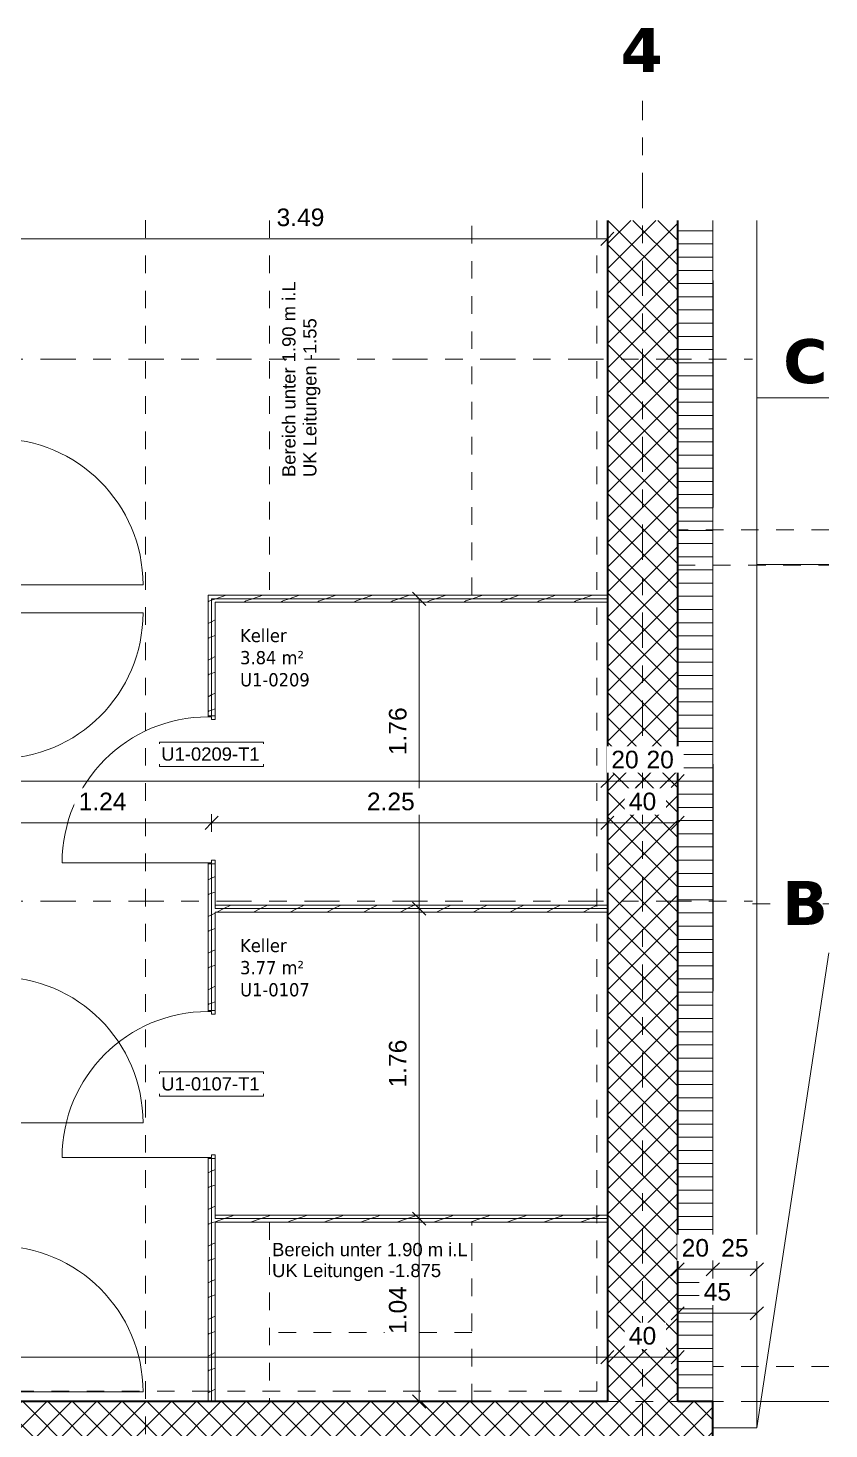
# Model space of a CAD drawing. Header units: metres. Extents: x -85.4 to -16.9, y -21.5 to 5.8.
# Drawn here: x -23.23 to -18.68, y -2.21 to 5.75 of the extents above; entities that cross this region are included whole.
import ezdxf

# ---------------------------------------------------------------- set-up
doc = ezdxf.new("R2010")
doc.units = ezdxf.units.M
for name, pattern in [('_Rasterlinie_', [0.375, 0.2, -0.05, 0.075, -0.05]), ('_Verdeckte Linien_', [0.15, 0.1, -0.05]), ('Gestrichelt', [0.1, 0.05, -0.05]), ('Strichpunkt - Fein', [0.2, 0.1, -0.05, 0, -0.05])]:
    doc.linetypes.add(name, pattern=pattern)
for name, color, linetype, lineweight in [('A-____-____-DIMS', 7, 'Continuous', 5), ('A-____-____-DIMS-50', 7, 'Continuous', 5), ('A-AREA-____-IDEN', 7, 'Continuous', 5), ('A-DETL-____-HDLN', 7, '_Verdeckte Linien_', 9), ('A-DETL-GENF-OTLN', 7, 'Continuous', 9), ('A-DOOR-____-IDEN', 7, 'Continuous', 5), ('A-DOOR-____-OTLN', 7, 'Continuous', 9), ('A-DOOR-FRAM-MCUT', 7, 'Continuous', 9), ('A-DOOR-OPNG-OTLN', 7, 'Continuous', 9), ('A-FLOR-____-OTLN', 7, 'Continuous', 9), ('A-FLOR-____-OVHD', 7, 'Strichpunkt - Fein', 9), ('A-WALL-____-MCUT', 7, 'Continuous', 35), ('A-WALL-____-PATT', 7, 'Continuous', 35), ('A-WALL-FNSH-MCUT', 7, 'Continuous', 35), ('E-LITE-EQPM-OTLN', 7, 'Continuous', 9), ('S-COLS-____-OTLN', 7, 'Continuous', 9), ('S-GRID-____-OTLN', 7, 'Continuous', 5), ('Text', 7, 'Continuous', 5)]:
    doc.layers.add(name, color=color, linetype=linetype, lineweight=lineweight)
doc.layers.add('A-DETL-____-OTLN', color=5, linetype='Continuous', lineweight=9, true_color=0x0000ff)
doc.layers.add('S-GRID-____-IDEN', color=7, linetype='Continuous', lineweight=9, true_color=0x5555aa)
doc.styles.add('Arial_1', font='arial.ttf', dxfattribs={"height": 0.075})
doc.styles.add('Arial_2', font='arial.ttf', dxfattribs={"height": 0.1})
doc.styles.add('Verdana_1', font='verdana.ttf', dxfattribs={"width": 0.9, "height": 0.075})
doc.styles.add('Verdana_B', font='verdana.ttf', dxfattribs={"height": 0.25})
doc.dimstyles.new('Arial_2_00mm_fein', dxfattribs={"dimscale": 0.3048, "dimtxt": 0.102026, "dimasz": 0.246063, "dimexe": 0.164042, "dimexo": 0.0625, "dimgap": 0.123031, "dimtad": 1, "dimdec": 1, "dimlfac": 100, "dimrnd": 0.5, "dimdsep": 46, "dimtxsty": 'Arial_2', "dimblk1": 'OBLIQUE', "dimblk2": 'OBLIQUE', "dimsah": 1, "dimcen": 0.09, "dimazin": 0, "dimtfac": 1, "dimtdec": 4, "dimtix": 1, "dimtmove": 0, "dimatfit": 3, "dimfxl": 0.164042, "dimfxlon": 1, "dimtvp": 1, "dimtfill": 1, "dimtolj": 1, "dimtzin": 0, "dimarcsym": 2})
doc.dimstyles.new('Arial_2_00mm_fein_1', dxfattribs={"dimscale": 0.3048, "dimtxt": 0.102026, "dimasz": 0.246063, "dimexe": 0.164042, "dimexo": 0.0625, "dimgap": 0.123031, "dimtad": 1, "dimrnd": 0.005, "dimzin": 0, "dimdsep": 46, "dimtxsty": 'Arial_2', "dimblk1": 'OBLIQUE', "dimblk2": 'OBLIQUE', "dimsah": 1, "dimcen": 0.09, "dimazin": 0, "dimtfac": 1, "dimtdec": 4, "dimtix": 1, "dimtmove": 0, "dimatfit": 3, "dimfxl": 0.164042, "dimfxlon": 1, "dimtvp": 1, "dimtfill": 1, "dimtolj": 1, "dimtzin": 0, "dimarcsym": 2})
doc.dimstyles.new('SUB_Rohbau_fein', dxfattribs={"dimscale": 0.3048, "dimtxt": 0.102026, "dimasz": 0.246063, "dimexe": 0.164042, "dimexo": 0.0625, "dimgap": 0.123031, "dimtad": 1, "dimdec": 1, "dimlfac": 100, "dimrnd": 0.5, "dimdsep": 46, "dimtxsty": 'Arial_2', "dimblk1": 'OBLIQUE', "dimblk2": 'OBLIQUE', "dimsah": 1, "dimcen": 0.09, "dimazin": 0, "dimtfac": 1, "dimtdec": 4, "dimtix": 1, "dimtmove": 0, "dimatfit": 3, "dimfxl": 0.164042, "dimfxlon": 1, "dimtvp": 1, "dimtfill": 1, "dimtolj": 1, "dimtzin": 0, "dimarcsym": 2})
doc.dimstyles.new('SUB_Rohbau_fein_1', dxfattribs={"dimscale": 0.3048, "dimtxt": 0.102026, "dimasz": 0.246063, "dimexe": 0.164042, "dimexo": 0.0625, "dimgap": 0.123031, "dimtad": 1, "dimrnd": 0.005, "dimzin": 0, "dimdsep": 46, "dimtxsty": 'Arial_2', "dimblk1": 'OBLIQUE', "dimblk2": 'OBLIQUE', "dimsah": 1, "dimcen": 0.09, "dimazin": 0, "dimtfac": 1, "dimtdec": 4, "dimtix": 1, "dimtmove": 0, "dimatfit": 3, "dimfxl": 0.164042, "dimfxlon": 1, "dimtvp": 1, "dimtfill": 1, "dimtolj": 1, "dimtzin": 0, "dimarcsym": 2})
doc.dimstyles.new('SUB_Rohbau_fein_2', dxfattribs={"dimscale": 0.3048, "dimtxt": 0.102026, "dimasz": 0.246063, "dimexe": 0.164042, "dimexo": 0.0625, "dimgap": 0.123031, "dimtad": 1, "dimrnd": 0.005, "dimzin": 0, "dimdsep": 46, "dimtxsty": 'Arial_2', "dimblk1": 'OBLIQUE', "dimblk2": 'OBLIQUE', "dimsah": 1, "dimcen": 0.09, "dimazin": 0, "dimtfac": 1, "dimtdec": 4, "dimtix": 1, "dimtmove": 2, "dimatfit": 3, "dimfxl": 0.164042, "dimfxlon": 1, "dimtvp": 1, "dimtfill": 1, "dimtolj": 1, "dimtzin": 0, "dimarcsym": 2})
pattern_1 = [(45, (0, 0), (-0.07071068, 0.07071068), []), (135, (0, 0), (-0.07071068, -0.07071068), [])]
pattern_2 = [(216.87, (0.0833, 0.20825), (0.624749256, 0.416501116), [0.10412, -0.93712]), (206.565, (0.20825, 0.14578), (-0.20825414, -0.2082493), [0.23283, -0.23283]), (198.435, (0.20825, 0.04165), (-0.41650024, -0.20824584), [0.13171, -0.52684])]

# ---------------------------------------------------------------- blocks, each defined once
blk = doc.blocks.new('TU DF 1 - Rahmenstock - stumpf einschlagend - 800x1900 Kellerabteil-V15--01_UG_OK_FFB_AF_lu')
at = {"layer": 'A-DOOR-FRAM-MCUT', "color": 253, "true_color": 0x999999}
for p, q in [((-0.415, 0.02), (-0.42, 0.02)), ((-0.42, 0.02), (-0.42, -0.02)), ((-0.415, 0), (-0.415, 0.02)), ((-0.4, 0), (-0.415, 0)), ((-0.4, -0.02), (-0.4, 0)), ((0.415, 0), (0.4, 0)), ((0.4, 0), (0.4, -0.02)), ((0.42, 0.02), (0.415, 0.02)), ((0.415, 0.02), (0.415, 0)), ((0.42, -0.02), (0.42, 0.02)), ((-0.42, -0.02), (-0.4, -0.02)), ((0.4, -0.02), (0.42, -0.02))]:
    blk.add_line(p, q, dxfattribs=at)
at = {"layer": 'A-DOOR-OPNG-OTLN', "color": 253, "true_color": 0x999999}
blk.add_line((0.415, 0.02), (0.415, 0.85), dxfattribs=at)
blk.add_arc((0.415, 0.02), 0.83, 90, 180, dxfattribs=at)
blk = doc.blocks.new('TU DF 1 - Rahmenstock - stumpf einschlagend - 800x1900 Kellerabteil-41621821--01_UG_OK_FFB_AF_lu')
at = {"layer": 'A-DOOR-FRAM-MCUT', "color": 253, "true_color": 0x999999}
for p, q in [((-0.42, 0.02), (-0.4, 0.02)), ((-0.42, -0.02), (-0.42, 0.02)), ((-0.4, 0.02), (-0.4, 0)), ((0.4, 0.02), (0.42, 0.02)), ((0.4, 0), (0.4, 0.02)), ((0.42, 0.02), (0.42, -0.02)), ((-0.415, -0.02), (-0.42, -0.02)), ((-0.415, 0), (-0.415, -0.02)), ((-0.4, 0), (-0.415, 0)), ((0.415, 0), (0.4, 0)), ((0.415, -0.02), (0.415, 0)), ((0.42, -0.02), (0.415, -0.02))]:
    blk.add_line(p, q, dxfattribs=at)
at = {"layer": 'A-DOOR-OPNG-OTLN', "color": 253, "true_color": 0x999999}
blk.add_line((0.415, -0.02), (0.415, -0.85), dxfattribs=at)
blk.add_arc((0.415, -0.02), 0.83, 180, 270, dxfattribs=at)
blk = doc.blocks.new('Langfeldleuchte Deckeneinbau - 7200lm _ 4000K _ 1250 x 50-36041793--01_UG_OK_FFB_AF_lu')
at = {"layer": 'E-LITE-EQPM-OTLN', "color": 253, "true_color": 0x999999}
for p, q in [((-19.336, 4.3192), (-19.338, 4.3192)), ((-19.338, 4.3192), (-19.336, 4.3192)), ((-19.336, 3.0297), (-19.336, 4.3192)), ((-19.336, 4.3192), (-19.336, 4.2994)), ((-19.338, 4.2994), (-19.336, 4.2994)), ((-19.336, 4.2994), (-19.338, 4.2994)), ((-19.336, 3.0494), (-19.336, 4.2994)), ((-19.336, 4.2994), (-19.336, 3.0494)), ((-19.336, 3.0494), (-19.336, 4.2994)), ((-19.338, 3.0494), (-19.336, 3.0494)), ((-19.338, 3.0494), (-19.336, 3.0494)), ((-19.336, 3.0297), (-19.338, 3.0297)), ((-19.336, 3.0297), (-19.338, 3.0297)), ((-19.336, 3.0494), (-19.336, 3.0297))]:
    blk.add_line(p, q, dxfattribs=at)
blk = doc.blocks.new('Rampenpfeil - Geschnitten-31193017--01_UG_OK_FFB_AF_lu')
at = {"layer": 'A-DETL-GENF-OTLN'}
blk.add_line((0, 5.655), (2.6999, 5.2451), dxfattribs=at)
blk = doc.blocks.new('DE_Detailverweis - mit_Rahmen-56961640--01_UG_OK_FFB_AF_lu')
at = {"layer": 'A-DETL-GENF-OTLN', "color": 30, "linetype": 'Strichpunkt - Fein', "true_color": 0xff8000}
blk.add_line((0, 22.795), (0, 0), dxfattribs=at)
blk = doc.blocks.new('DIMBLOCK18--01_UG_OK_FFB_AF_lu')
at = {"layer": 'A-____-____-DIMS-50'}
for p, q in [((-32.408, -1.8015), (-32.408, -1.7515)), ((-19.938, -1.8015), (-19.938, -1.7515)), ((-32.408, -1.8015), (-32.4455, -1.839)), ((-32.408, -1.8015), (-32.3705, -1.764)), ((-32.408, -1.8015), (-19.938, -1.8015)), ((-32.408, -1.8015), (-32.408, -1.8515)), ((-19.938, -1.8015), (-19.9755, -1.839)), ((-19.938, -1.8015), (-19.9005, -1.764)), ((-19.938, -1.8015), (-19.938, -1.8515))]:
    blk.add_line(p, q, dxfattribs=at)
at = {"layer": 'A-____-____-DIMS-50', "color": 0, "insert": (-26.3475, -1.6294), "char_height": 0.1, "width": 0.418697, "attachment_point": 1, "line_spacing_factor": 0.941778, "style": 'Arial_2', "bg_fill": 3, "box_fill_scale": 1.25, "bg_fill_color": 256, "bg_fill_true_color": 13158600, "bg_fill_transparency": 0}
blk.add_mtext('12.47', dxfattribs=at)
blk = doc.blocks.new('_Oblique')
at = {"color": 0, "linetype": 'ByBlock', "lineweight": -2}
blk.add_line((-0.5, -0.5), (0.5, 0.5), dxfattribs=at)
blk = doc.blocks.new('DIMBLOCK19--01_UG_OK_FFB_AF_lu')
at = {"layer": 'A-____-____-DIMS-50'}
for p, q in [((-19.938, -1.8015), (-19.938, -1.7515)), ((-19.538, -1.8015), (-19.538, -1.7515)), ((-19.938, -1.8015), (-19.9755, -1.839)), ((-19.938, -1.8015), (-19.9005, -1.764)), ((-19.938, -1.8015), (-19.538, -1.8015)), ((-19.938, -1.8015), (-19.938, -1.8515)), ((-19.538, -1.8015), (-19.5755, -1.839)), ((-19.538, -1.8015), (-19.5005, -1.764)), ((-19.538, -1.8015), (-19.538, -1.8515))]:
    blk.add_line(p, q, dxfattribs=at)
at = {"layer": 'A-____-____-DIMS-50', "color": 0, "insert": (-19.8156, -1.6294), "char_height": 0.1, "width": 0.186088, "attachment_point": 1, "line_spacing_factor": 0.941778, "style": 'Arial_2', "bg_fill": 3, "box_fill_scale": 1.25, "bg_fill_color": 256, "bg_fill_true_color": 13158600, "bg_fill_transparency": 0}
blk.add_mtext('40', dxfattribs=at)
blk = doc.blocks.new('DIMBLOCK28--01_UG_OK_FFB_AF_lu')
at = {"layer": 'A-____-____-DIMS-50'}
for p, q in [((-32.408, 1.4742), (-32.408, 1.5242)), ((-19.938, 1.4742), (-19.938, 1.5242)), ((-32.408, 1.4742), (-32.4455, 1.4367)), ((-32.408, 1.4742), (-32.3705, 1.5117)), ((-32.408, 1.4742), (-19.938, 1.4742)), ((-32.408, 1.4742), (-32.408, 1.4242)), ((-19.938, 1.4742), (-19.9755, 1.4367)), ((-19.938, 1.4742), (-19.9005, 1.5117)), ((-19.938, 1.4742), (-19.938, 1.4242))]:
    blk.add_line(p, q, dxfattribs=at)
at = {"layer": 'A-____-____-DIMS-50', "color": 0, "insert": (-26.3475, 1.6463), "char_height": 0.1, "width": 0.418697, "attachment_point": 1, "line_spacing_factor": 0.941778, "style": 'Arial_2', "bg_fill": 3, "box_fill_scale": 1.25, "bg_fill_color": 256, "bg_fill_true_color": 13158600, "bg_fill_transparency": 0}
blk.add_mtext('12.47', dxfattribs=at)
blk = doc.blocks.new('DIMBLOCK29--01_UG_OK_FFB_AF_lu')
at = {"layer": 'A-____-____-DIMS-50'}
for p, q in [((-19.938, 1.4742), (-19.938, 1.5242)), ((-19.738, 1.4742), (-19.738, 1.5242)), ((-19.938, 1.4742), (-19.9755, 1.4367)), ((-19.938, 1.4742), (-19.9005, 1.5117)), ((-19.938, 1.4742), (-19.738, 1.4742)), ((-19.938, 1.4742), (-19.938, 1.4242)), ((-19.738, 1.4742), (-19.7755, 1.4367)), ((-19.738, 1.4742), (-19.7005, 1.5117)), ((-19.738, 1.4742), (-19.738, 1.4242))]:
    blk.add_line(p, q, dxfattribs=at)
at = {"layer": 'A-____-____-DIMS-50', "color": 0, "insert": (-19.9156, 1.6463), "char_height": 0.1, "width": 0.186088, "attachment_point": 1, "line_spacing_factor": 0.941778, "style": 'Arial_2', "bg_fill": 3, "box_fill_scale": 1.25, "bg_fill_color": 256, "bg_fill_true_color": 13158600, "bg_fill_transparency": 0}
blk.add_mtext('20', dxfattribs=at)
blk = doc.blocks.new('DIMBLOCK30--01_UG_OK_FFB_AF_lu')
at = {"layer": 'A-____-____-DIMS-50'}
for p, q in [((-19.738, 1.4742), (-19.738, 1.5242)), ((-19.538, 1.4742), (-19.538, 1.5242)), ((-19.738, 1.4742), (-19.7755, 1.4367)), ((-19.738, 1.4742), (-19.7005, 1.5117)), ((-19.738, 1.4742), (-19.538, 1.4742)), ((-19.738, 1.4742), (-19.738, 1.4242)), ((-19.538, 1.4742), (-19.5755, 1.4367)), ((-19.538, 1.4742), (-19.5005, 1.5117)), ((-19.538, 1.4742), (-19.538, 1.4242))]:
    blk.add_line(p, q, dxfattribs=at)
at = {"layer": 'A-____-____-DIMS-50', "color": 0, "insert": (-19.7156, 1.6463), "char_height": 0.1, "width": 0.186088, "attachment_point": 1, "line_spacing_factor": 0.941778, "style": 'Arial_2', "bg_fill": 3, "box_fill_scale": 1.25, "bg_fill_color": 256, "bg_fill_true_color": 13158600, "bg_fill_transparency": 0}
blk.add_mtext('20', dxfattribs=at)
blk = doc.blocks.new('DIMBLOCK31--01_UG_OK_FFB_AF_lu')
at = {"layer": 'A-____-____-DIMS-50'}
for p, q in [((-19.538, -1.3015), (-19.538, -1.2515)), ((-19.538, -1.3015), (-19.5005, -1.264)), ((-19.338, -1.3015), (-19.338, -1.2515)), ((-19.338, -1.3015), (-19.3005, -1.264)), ((-19.538, -1.3015), (-19.5755, -1.339)), ((-19.538, -1.3015), (-19.338, -1.3015)), ((-19.538, -1.3015), (-19.538, -1.3515)), ((-19.338, -1.3015), (-19.3755, -1.339)), ((-19.338, -1.3015), (-19.338, -1.3515))]:
    blk.add_line(p, q, dxfattribs=at)
at = {"layer": 'A-____-____-DIMS-50', "color": 0, "insert": (-19.5156, -1.1294), "char_height": 0.1, "width": 0.186088, "attachment_point": 1, "line_spacing_factor": 0.941778, "style": 'Arial_2', "bg_fill": 3, "box_fill_scale": 1.25, "bg_fill_color": 256, "bg_fill_true_color": 13158600, "bg_fill_transparency": 0}
blk.add_mtext('20', dxfattribs=at)
blk = doc.blocks.new('DIMBLOCK32--01_UG_OK_FFB_AF_lu')
at = {"layer": 'A-____-____-DIMS-50'}
for p, q in [((-19.338, -1.3015), (-19.338, -1.2515)), ((-19.338, -1.3015), (-19.3005, -1.264)), ((-19.088, -1.3015), (-19.088, -1.2515)), ((-19.088, -1.3015), (-19.0505, -1.264)), ((-19.338, -1.3015), (-19.3755, -1.339)), ((-19.338, -1.3015), (-19.088, -1.3015)), ((-19.338, -1.3015), (-19.338, -1.3515)), ((-19.088, -1.3015), (-19.1255, -1.339)), ((-19.088, -1.3015), (-19.088, -1.3515))]:
    blk.add_line(p, q, dxfattribs=at)
at = {"layer": 'A-____-____-DIMS-50', "color": 0, "insert": (-19.2906, -1.1294), "char_height": 0.1, "width": 0.186088, "attachment_point": 1, "line_spacing_factor": 0.941778, "style": 'Arial_2', "bg_fill": 3, "box_fill_scale": 1.25, "bg_fill_color": 256, "bg_fill_true_color": 13158600, "bg_fill_transparency": 0}
blk.add_mtext('25', dxfattribs=at)
blk = doc.blocks.new('DIMBLOCK33--01_UG_OK_FFB_AF_lu')
at = {"layer": 'A-____-____-DIMS-50'}
for p, q in [((-19.538, -1.5515), (-19.538, -1.5015)), ((-19.088, -1.5515), (-19.088, -1.5015)), ((-19.538, -1.5515), (-19.5755, -1.589)), ((-19.538, -1.5515), (-19.5005, -1.514)), ((-19.538, -1.5515), (-19.088, -1.5515)), ((-19.538, -1.5515), (-19.538, -1.6015)), ((-19.088, -1.5515), (-19.1255, -1.589)), ((-19.088, -1.5515), (-19.0505, -1.514)), ((-19.088, -1.5515), (-19.088, -1.6015))]:
    blk.add_line(p, q, dxfattribs=at)
at = {"layer": 'A-____-____-DIMS-50', "color": 0, "insert": (-19.3906, -1.3794), "char_height": 0.1, "width": 0.186088, "attachment_point": 1, "line_spacing_factor": 0.941778, "style": 'Arial_2', "bg_fill": 3, "box_fill_scale": 1.25, "bg_fill_color": 256, "bg_fill_true_color": 13158600, "bg_fill_transparency": 0}
blk.add_mtext('45', dxfattribs=at)
blk = doc.blocks.new('DIMBLOCK263--01_UG_OK_FFB_AF_lu')
at = {"layer": 'A-____-____-DIMS-50'}
for p, q in [((-21.008, -1.0134), (-21.058, -1.0134)), ((-21.008, -1.0134), (-21.0455, -0.9759)), ((-21.008, -2.0534), (-21.008, -1.0134)), ((-21.008, -1.0134), (-20.9705, -1.0509)), ((-21.008, -1.0134), (-20.958, -1.0134)), ((-21.008, -2.0534), (-21.058, -2.0534)), ((-21.008, -2.0534), (-21.0455, -2.0159)), ((-21.008, -2.0534), (-20.9705, -2.0909)), ((-21.008, -2.0534), (-20.958, -2.0534))]:
    blk.add_line(p, q, dxfattribs=at)
at = {"layer": 'A-____-____-DIMS-50', "color": 0, "insert": (-21.18, -1.6691), "char_height": 0.1, "width": 0.325653, "attachment_point": 1, "rotation": 90, "line_spacing_factor": 0.941778, "style": 'Arial_2', "bg_fill": 3, "box_fill_scale": 1.25, "bg_fill_color": 256, "bg_fill_true_color": 13158600, "bg_fill_transparency": 0}
blk.add_mtext('1.04', dxfattribs=at)
blk = doc.blocks.new('DIMBLOCK264--01_UG_OK_FFB_AF_lu')
at = {"layer": 'A-____-____-DIMS-50'}
for p, q in [((-21.008, 0.7486), (-21.058, 0.7486)), ((-21.008, 0.7486), (-21.0455, 0.7861)), ((-21.008, -1.0134), (-21.008, 0.7486)), ((-21.008, 0.7486), (-20.9705, 0.7111)), ((-21.008, 0.7486), (-20.958, 0.7486)), ((-21.008, -1.0134), (-21.058, -1.0134)), ((-21.008, -1.0134), (-21.0455, -0.9759)), ((-21.008, -1.0134), (-20.9705, -1.0509)), ((-21.008, -1.0134), (-20.958, -1.0134))]:
    blk.add_line(p, q, dxfattribs=at)
at = {"layer": 'A-____-____-DIMS-50', "color": 0, "insert": (-21.18, -0.2681), "char_height": 0.1, "width": 0.325653, "attachment_point": 1, "rotation": 90, "line_spacing_factor": 0.941778, "style": 'Arial_2', "bg_fill": 3, "box_fill_scale": 1.25, "bg_fill_color": 256, "bg_fill_true_color": 13158600, "bg_fill_transparency": 0}
blk.add_mtext('1.76', dxfattribs=at)
blk = doc.blocks.new('DIMBLOCK265--01_UG_OK_FFB_AF_lu')
at = {"layer": 'A-____-____-DIMS-50'}
for p, q in [((-21.008, 2.5102), (-21.058, 2.5102)), ((-21.008, 2.5102), (-21.0455, 2.5477)), ((-21.008, 0.7486), (-21.008, 2.5102)), ((-21.008, 2.5102), (-20.9705, 2.4727)), ((-21.008, 2.5102), (-20.958, 2.5102)), ((-21.008, 0.7486), (-21.058, 0.7486)), ((-21.008, 0.7486), (-21.0455, 0.7861)), ((-21.008, 0.7486), (-20.9705, 0.7111)), ((-21.008, 0.7486), (-20.958, 0.7486))]:
    blk.add_line(p, q, dxfattribs=at)
at = {"layer": 'A-____-____-DIMS-50', "color": 0, "insert": (-21.18, 1.6213), "char_height": 0.1, "width": 0.325653, "attachment_point": 1, "rotation": 90, "line_spacing_factor": 0.941778, "style": 'Arial_2', "bg_fill": 3, "box_fill_scale": 1.25, "bg_fill_color": 256, "bg_fill_true_color": 13158600, "bg_fill_transparency": 0}
blk.add_mtext('1.76', dxfattribs=at)
blk = doc.blocks.new('DIMBLOCK269--01_UG_OK_FFB_AF_lu')
at = {"layer": 'A-____-____-DIMS-50'}
for p, q in [((-23.428, 1.2361), (-23.428, 1.2861)), ((-22.188, 1.2361), (-22.188, 1.2861)), ((-23.428, 1.2361), (-23.4655, 1.1986)), ((-23.428, 1.2361), (-23.3905, 1.2736)), ((-23.428, 1.2361), (-22.188, 1.2361)), ((-23.428, 1.2361), (-23.428, 1.1861)), ((-22.188, 1.2361), (-22.2255, 1.1986)), ((-22.188, 1.2361), (-22.1505, 1.2736)), ((-22.188, 1.2361), (-22.188, 1.1861))]:
    blk.add_line(p, q, dxfattribs=at)
at = {"layer": 'A-____-____-DIMS-50', "color": 0, "insert": (-22.9437, 1.4081), "char_height": 0.1, "width": 0.325653, "attachment_point": 1, "line_spacing_factor": 0.941778, "style": 'Arial_2', "bg_fill": 3, "box_fill_scale": 1.25, "bg_fill_color": 256, "bg_fill_true_color": 13158600, "bg_fill_transparency": 0}
blk.add_mtext('1.24', dxfattribs=at)
blk = doc.blocks.new('DIMBLOCK270--01_UG_OK_FFB_AF_lu')
at = {"layer": 'A-____-____-DIMS-50'}
for p, q in [((-22.188, 1.2361), (-22.188, 1.2861)), ((-19.938, 1.2361), (-19.938, 1.2861)), ((-22.188, 1.2361), (-22.2255, 1.1986)), ((-22.188, 1.2361), (-22.1505, 1.2736)), ((-22.188, 1.2361), (-19.938, 1.2361)), ((-22.188, 1.2361), (-22.188, 1.1861)), ((-19.938, 1.2361), (-19.9755, 1.1986)), ((-19.938, 1.2361), (-19.9005, 1.2736)), ((-19.938, 1.2361), (-19.938, 1.1861))]:
    blk.add_line(p, q, dxfattribs=at)
at = {"layer": 'A-____-____-DIMS-50', "color": 0, "insert": (-21.3051, 1.4081), "char_height": 0.1, "width": 0.325653, "attachment_point": 1, "line_spacing_factor": 0.941778, "style": 'Arial_2', "bg_fill": 3, "box_fill_scale": 1.25, "bg_fill_color": 256, "bg_fill_true_color": 13158600, "bg_fill_transparency": 0}
blk.add_mtext('2.25', dxfattribs=at)
blk = doc.blocks.new('DIMBLOCK271--01_UG_OK_FFB_AF_lu')
at = {"layer": 'A-____-____-DIMS-50'}
for p, q in [((-19.938, 1.2361), (-19.938, 1.2861)), ((-19.538, 1.2361), (-19.538, 1.2861)), ((-19.938, 1.2361), (-19.9755, 1.1986)), ((-19.938, 1.2361), (-19.9005, 1.2736)), ((-19.938, 1.2361), (-19.538, 1.2361)), ((-19.938, 1.2361), (-19.938, 1.1861)), ((-19.538, 1.2361), (-19.5755, 1.1986)), ((-19.538, 1.2361), (-19.5005, 1.2736)), ((-19.538, 1.2361), (-19.538, 1.1861))]:
    blk.add_line(p, q, dxfattribs=at)
at = {"layer": 'A-____-____-DIMS-50', "color": 0, "insert": (-19.8156, 1.4081), "char_height": 0.1, "width": 0.186088, "attachment_point": 1, "line_spacing_factor": 0.941778, "style": 'Arial_2', "bg_fill": 3, "box_fill_scale": 1.25, "bg_fill_color": 256, "bg_fill_true_color": 13158600, "bg_fill_transparency": 0}
blk.add_mtext('40', dxfattribs=at)
blk = doc.blocks.new('DIMBLOCK274--01_UG_OK_FFB_AF_lu')
at = {"layer": 'A-____-____-DIMS-50'}
for p, q in [((-23.428, 4.5566), (-23.4655, 4.5191)), ((-23.428, 4.5566), (-23.428, 4.6066)), ((-23.428, 4.5566), (-23.3905, 4.5941)), ((-23.428, 4.5566), (-19.938, 4.5566)), ((-23.428, 4.5566), (-23.428, 4.5066)), ((-19.938, 4.5566), (-19.9755, 4.5191)), ((-19.938, 4.5566), (-19.938, 4.6066)), ((-19.938, 4.5566), (-19.9005, 4.5941)), ((-19.938, 4.5566), (-19.938, 4.5066))]:
    blk.add_line(p, q, dxfattribs=at)
at = {"layer": 'A-____-____-DIMS-50', "color": 0, "insert": (-21.8187, 4.7286), "char_height": 0.1, "width": 0.325653, "attachment_point": 1, "line_spacing_factor": 0.941778, "style": 'Arial_2', "bg_fill": 3, "box_fill_scale": 1.25, "bg_fill_color": 256, "bg_fill_true_color": 13158600, "bg_fill_transparency": 0}
blk.add_mtext('3.49', dxfattribs=at)

msp = doc.modelspace()

# ---------------------------------------------------------------- hatches: boundary and pattern name
at = {"layer": 'A-WALL-____-PATT', "lineweight": 9}
h = msp.add_hatch(dxfattribs=at)
h.set_pattern_fill('FP_1', color=256, style=0, pattern_type=2)
h.set_pattern_definition(pattern_1)
h.paths.add_polyline_path([(-19.538, -2.0534), (-19.538, 4.6615), (-19.938, 4.6615), (-19.938, -2.0534), (-19.718, -2.0534)])
at = {"layer": 'A-WALL-____-PATT', "lineweight": 9, "true_color": 0x787878}
h = msp.add_hatch(dxfattribs=at)
h.set_pattern_fill('FP_5', color=8, angle=-90, style=0, pattern_type=2)
h.set_pattern_definition([(0, (-19.538, 7.602), (0, 0.075), [])])
h.paths.add_polyline_path([(-19.538, 2.9016), (-19.338, 2.9016), (-19.338, 4.6615), (-19.538, 4.6615)])
h = msp.add_hatch(dxfattribs=at)
h.set_pattern_fill('FP_4', color=8, angle=-90, style=0, pattern_type=2)
h.set_pattern_definition([(1e-13, (-19.538, 0.42406), (-1e-16, 0.075), [])])
h.paths.add_polyline_path([(-19.338, -2.0534), (-19.338, 2.9016), (-19.538, 2.9016), (-19.538, -2.0534)])
at = {"layer": 'A-WALL-____-PATT', "lineweight": 9, "true_color": 0xc3b7ad}
h = msp.add_hatch(dxfattribs=at)
h.set_pattern_fill('FP_3', color=9, style=0, pattern_type=2)
h.set_pattern_definition(pattern_2)
h.paths.add_polyline_path([(-22.188, 2.5102), (-19.938, 2.5102), (-19.938, 2.5302), (-22.208, 2.5302), (-22.208, 2.5102)])
h = msp.add_hatch(dxfattribs=at)
h.set_pattern_fill('FP_3', color=9, style=0, pattern_type=2)
h.set_pattern_definition(pattern_2)
h.paths.add_polyline_path([(-22.188, -2.0534), (-22.188, -0.6709), (-22.208, -0.6709), (-22.208, -2.0534)])
h.paths.add_polyline_path([(-22.208, 0.1691), (-22.188, 0.1691), (-22.188, 1.0041), (-22.208, 1.0041)])
h.paths.add_polyline_path([(-22.188, 1.8441), (-22.188, 2.5102), (-22.208, 2.5102), (-22.208, 1.8441)])
h = msp.add_hatch(dxfattribs=at)
h.set_pattern_fill('FP_3', color=9, style=0, pattern_type=2)
h.set_pattern_definition(pattern_2)
h.paths.add_polyline_path([(-22.168, 2.4902), (-19.938, 2.4902), (-19.938, 2.5102), (-22.188, 2.5102), (-22.188, 2.4902)])
h = msp.add_hatch(dxfattribs=at)
h.set_pattern_fill('FP_3', color=9, style=0, pattern_type=2)
h.set_pattern_definition(pattern_2)
h.paths.add_polyline_path([(-22.168, -2.0534), (-22.168, -0.6709), (-22.188, -0.6709), (-22.188, -2.0534)])
h.paths.add_polyline_path([(-22.188, 0.1691), (-22.168, 0.1691), (-22.168, 1.0041), (-22.188, 1.0041)])
h.paths.add_polyline_path([(-22.168, 1.8441), (-22.168, 2.4902), (-22.188, 2.4902), (-22.188, 1.8441)])
h = msp.add_hatch(dxfattribs=at)
h.set_pattern_fill('FP_3', color=9, style=0, pattern_type=2)
h.set_pattern_definition(pattern_2)
h.paths.add_polyline_path([(-22.168, 0.7486), (-19.938, 0.7486), (-19.938, 0.7686), (-22.168, 0.7686)])
h = msp.add_hatch(dxfattribs=at)
h.set_pattern_fill('FP_3', color=9, style=0, pattern_type=2)
h.set_pattern_definition(pattern_2)
h.paths.add_polyline_path([(-22.168, 0.7286), (-19.938, 0.7286), (-19.938, 0.7486), (-22.168, 0.7486)])
h = msp.add_hatch(dxfattribs=at)
h.set_pattern_fill('FP_3', color=9, style=0, pattern_type=2)
h.set_pattern_definition(pattern_2)
h.paths.add_polyline_path([(-20.7578, -1.0134), (-19.938, -1.0134), (-19.938, -0.9934), (-22.168, -0.9934), (-22.168, -1.0134)])
h = msp.add_hatch(dxfattribs=at)
h.set_pattern_fill('FP_3', color=9, style=0, pattern_type=2)
h.set_pattern_definition(pattern_2)
h.paths.add_polyline_path([(-20.7578, -1.0334), (-19.938, -1.0334), (-19.938, -1.0134), (-22.168, -1.0134), (-22.168, -1.0334)])
at = {"layer": 'A-WALL-____-PATT', "lineweight": 9}
h = msp.add_hatch(dxfattribs=at)
h.set_pattern_fill('FP_1', color=256, style=0, pattern_type=2)
h.set_pattern_definition(pattern_1)
h.paths.add_polyline_path([(-26.9968, -2.3534), (-19.538, -2.3534), (-19.538, -2.0534), (-32.408, -2.0534), (-32.408, -2.3534), (-31.1561, -2.3534)])
h = msp.add_hatch(dxfattribs=at)
h.set_pattern_fill('FP_1', color=256, style=0, pattern_type=2)
h.set_pattern_definition(pattern_1)
h.paths.add_polyline_path([(-19.538, -2.3534), (-19.338, -2.3534), (-19.338, -2.0534), (-19.538, -2.0534), (-19.538, -2.245)])

# ---------------------------------------------------------------- linework, layer by layer
at = {"layer": 'A-DETL-____-HDLN'}
msp.add_line((-19.113, 0.7766), (-18.6781, 0.7766), dxfattribs=at)
at = {"layer": 'A-DETL-____-OTLN', "color": 7, "linetype": 'Gestrichelt'}
for p, q in [((-21.858, 4.6615), (-21.858, 2.5302)), ((-20.708, 2.5302), (-20.708, 4.6615)), ((-21.858, -1.0334), (-21.858, -2.0534)), ((-20.708, -2.0534), (-20.708, -1.0334)), ((-20.708, -1.6603), (-21.858, -1.6603))]:
    msp.add_line(p, q, dxfattribs=at)
at = {"layer": 'A-DOOR-____-IDEN', "flags": 128}
msp.add_lwpolyline([(-22.4841, -0.1791), (-21.8921, -0.1791), (-21.8921, -0.3181), (-22.4841, -0.3181)], close=True, dxfattribs=at)
at = {"layer": 'A-FLOR-____-OTLN'}
for p, q in [((-18.6781, 3.6516), (-19.088, 3.6516)), ((-19.088, 2.7048), (-18.6781, 2.7048)), ((-19.088, -2.0534), (-18.6781, -2.0534))]:
    msp.add_line(p, q, dxfattribs=at)
at = {"layer": 'A-FLOR-____-OVHD'}
for p, q in [((-19.998, 4.6615), (-19.998, -1.9934)), ((-18.6781, 2.9016), (-19.538, 2.9016)), ((-19.538, 2.7016), (-18.6781, 2.7016)), ((-18.6781, -1.8534), (-19.338, -1.8534)), ((-19.998, -1.9934), (-27.393, -1.9934)), ((-18.6781, -2.0534), (-26.968, -2.0534))]:
    msp.add_line(p, q, dxfattribs=at)
at = {"layer": 'A-WALL-____-MCUT'}
for p, q in [((-19.938, 4.6615), (-19.938, -2.0534)), ((-19.538, -2.0534), (-19.538, 4.6615)), ((-19.938, -2.0534), (-30.668, -2.0534)), ((-19.338, -2.0534), (-19.538, -2.0534)), ((-19.338, -2.3534), (-19.338, -2.0534))]:
    msp.add_line(p, q, dxfattribs=at)
at = {"layer": 'A-WALL-____-MCUT', "lineweight": 9}
msp.add_line((-19.338, -2.0534), (-19.338, 4.6615), dxfattribs=at)
at = {"layer": 'A-WALL-____-MCUT', "color": 253, "lineweight": 9, "true_color": 0x999999}
for p, q in [((-19.938, 2.5102), (-22.188, 2.5102)), ((-22.188, 1.8441), (-22.188, 2.5102)), ((-22.188, 0.1691), (-22.188, 1.0041)), ((-22.168, 0.7686), (-22.168, 0.7486)), ((-19.938, 0.7486), (-22.168, 0.7486)), ((-22.188, -2.0534), (-22.188, -0.6709)), ((-22.168, -0.9934), (-22.168, -1.0134)), ((-19.938, -1.0134), (-22.168, -1.0134))]:
    msp.add_line(p, q, dxfattribs=at)
at = {"layer": 'A-WALL-FNSH-MCUT', "color": 253, "lineweight": 9, "true_color": 0x999999}
for p, q in [((-19.938, 2.5302), (-22.208, 2.5302)), ((-22.208, 2.5302), (-22.208, 1.8441)), ((-22.168, 2.4902), (-19.938, 2.4902)), ((-22.168, 1.8441), (-22.168, 2.4902)), ((-22.208, 1.8441), (-22.168, 1.8441)), ((-22.208, 1.0041), (-22.208, 0.1691)), ((-22.168, 1.0041), (-22.208, 1.0041)), ((-22.168, 0.7686), (-22.168, 1.0041)), ((-19.938, 0.7686), (-22.168, 0.7686)), ((-22.168, 0.7286), (-19.938, 0.7286)), ((-22.168, 0.1691), (-22.168, 0.7286)), ((-22.208, 0.1691), (-22.168, 0.1691)), ((-22.208, -0.6709), (-22.208, -2.0534)), ((-22.168, -0.6709), (-22.208, -0.6709)), ((-22.168, -0.9934), (-22.168, -0.6709)), ((-19.938, -0.9934), (-22.168, -0.9934)), ((-22.168, -2.0534), (-22.168, -1.0334)), ((-22.168, -1.0334), (-19.938, -1.0334))]:
    msp.add_line(p, q, dxfattribs=at)
at = {"layer": 'S-COLS-____-OTLN'}
for p, q in [((-19.088, 0.7611), (-19.088, 4.6615)), ((-19.088, -2.2033), (-19.088, 0.7611)), ((-19.338, -2.2033), (-19.088, -2.2033))]:
    msp.add_line(p, q, dxfattribs=at)
at = {"layer": 'S-GRID-____-OTLN', "color": 8, "linetype": '_Rasterlinie_', "true_color": 0x808080}
for p, q in [((-19.738, -6.2685), (-19.738, 5.3402)), ((-34.6604, 3.8716), (-19.113, 3.8716)), ((-34.6604, 0.7916), (-19.113, 0.7916))]:
    msp.add_line(p, q, dxfattribs=at)

# ---------------------------------------------------------------- block references
at = {"layer": 'A-DETL-GENF-OTLN', "color": 30, "true_color": 0xff8000}
msp.add_blockref('DE_Detailverweis - mit_Rahmen-56961640--01_UG_OK_FFB_AF_lu', (-22.563, -18.1334), dxfattribs=at)
at = {"layer": 'A-DETL-GENF-OTLN', "rotation": 89.99999999999991}
msp.add_blockref('Rampenpfeil - Geschnitten-31193017--01_UG_OK_FFB_AF_lu', (-13.433, -2.2033), dxfattribs=at)
at = {"layer": 'A-DOOR-____-OTLN', "color": 253, "true_color": 0x999999}
for name, p, rotation in [('TU DF 1 - Rahmenstock - stumpf einschlagend - 800x1900 Kellerabteil-V15--01_UG_OK_FFB_AF_lu', (-23.428, 3.0052), 270.0000000000001), ('TU DF 1 - Rahmenstock - stumpf einschlagend - 800x1900 Kellerabteil-41621821--01_UG_OK_FFB_AF_lu', (-23.428, 2.0152), 90.00000000000007), ('TU DF 1 - Rahmenstock - stumpf einschlagend - 800x1900 Kellerabteil-41621821--01_UG_OK_FFB_AF_lu', (-22.188, 1.4241), 270.0000000000001), ('TU DF 1 - Rahmenstock - stumpf einschlagend - 800x1900 Kellerabteil-V15--01_UG_OK_FFB_AF_lu', (-23.428, -0.0539), 270.0000000000001), ('TU DF 1 - Rahmenstock - stumpf einschlagend - 800x1900 Kellerabteil-41621821--01_UG_OK_FFB_AF_lu', (-22.188, -0.2509), 270.0000000000001), ('TU DF 1 - Rahmenstock - stumpf einschlagend - 800x1900 Kellerabteil-V15--01_UG_OK_FFB_AF_lu', (-23.428, -1.5834), 270.0000000000001)]:
    msp.add_blockref(name, p, dxfattribs=dict(at, rotation=rotation))
at = {"layer": 'E-LITE-EQPM-OTLN', "color": 253, "true_color": 0x999999}
for p in [(0, 0), (0, -2.75)]:
    msp.add_blockref('Langfeldleuchte Deckeneinbau - 7200lm _ 4000K _ 1250 x 50-36041793--01_UG_OK_FFB_AF_lu', p, dxfattribs=at)

# ---------------------------------------------------------------- texts
at = {"layer": 'A-AREA-____-IDEN', "color": 8, "true_color": 0x808080, "char_height": 0.075, "attachment_point": 1, "style": 'Verdana_1'}
for s, insert, width in [('Keller', (-22.0258, 2.3388), 0.331899), ('3.84 m²', (-22.0258, 2.2131), 0.472595), ('U1-0209', (-22.0258, 2.0874), 0.497848), ('Keller', (-22.0258, 0.5766), 0.331899), ('3.77 m²', (-22.0258, 0.4509), 0.472595), ('U1-0107', (-22.0258, 0.3252), 0.497848)]:
    msp.add_mtext(s, dxfattribs=dict(at, insert=insert, width=width))
at = {"layer": 'S-GRID-____-IDEN', "color": 8, "lineweight": 5, "true_color": 0x808080, "char_height": 0.25, "attachment_point": 1, "style": 'Verdana_B'}
for s, insert, width in [('\\fVerdana|b1|i0|c0|p34|;4', (-19.862, 5.7547), 0.296624), ('\\fVerdana|b1|i0|c0|p34|;C', (-18.9388, 3.9861), 0.300633), ('\\fVerdana|b1|i0|c0|p34|;B', (-18.9453, 0.9061), 0.316667)]:
    msp.add_mtext(s, dxfattribs=dict(at, insert=insert, width=width))
at = {"layer": 'Text', "char_height": 0.075, "attachment_point": 1, "rotation": 90, "style": 'Arial_1'}
for s, insert, width in [('Bereich unter 1.90 m i.L', (-21.7861, 3.2022), 1.362869), ('UK Leitungen -1.55', (-21.667, 3.2022), 1.10232)]:
    msp.add_mtext(s, dxfattribs=dict(at, insert=insert, width=width))
at = {"layer": 'Text', "char_height": 0.075, "attachment_point": 1, "style": 'Arial_1'}
for s, insert, width in [('Bereich unter 1.90 m i.L', (-21.8442, -1.1519), 1.362869), ('UK Leitungen -1.875', (-21.8442, -1.271), 1.174472)]:
    msp.add_mtext(s, dxfattribs=dict(at, insert=insert, width=width))

# ---------------------------------------------------------------- next in the draw order: texts
at = {"layer": 'A-DOOR-____-IDEN', "insert": (-22.4741, -0.21), "char_height": 0.075, "width": 0.689451, "attachment_point": 1, "style": 'Arial_1', "bg_fill": 3, "box_fill_scale": 1.25, "bg_fill_color": 256, "bg_fill_true_color": 13158600, "bg_fill_transparency": 0}
msp.add_mtext('U1-0107-T1', dxfattribs=at)

# ---------------------------------------------------------------- next in the draw order: dimensions: what is measured, and where the dimension line sits
at = {"layer": 'A-____-____-DIMS'}
for base, p1, p2, dimstyle, override, picture, middle in [((-19.938, 4.5566), (-23.428, 4.6066), (-19.938, 4.6066), 'SUB_Rohbau_fein_1', {"dimpost": '<>', "dimfxl": 3.49}, 'DIMBLOCK274--01_UG_OK_FFB_AF_lu', (-21.683, 4.6451)), ((-19.938, 1.4742), (-32.408, 1.5242), (-19.938, 1.5242), 'SUB_Rohbau_fein_1', {"dimpost": '<>', "dimfxl": 12.47}, 'DIMBLOCK28--01_UG_OK_FFB_AF_lu', (-26.173, 1.5619)), ((-19.338, -1.3015), (-19.538, -1.2515), (-19.338, -1.2515), 'SUB_Rohbau_fein', {"dimpost": '<>', "dimfxl": 0.2}, 'DIMBLOCK31--01_UG_OK_FFB_AF_lu', (-19.438, -1.2129)), ((-19.938, -1.8015), (-32.408, -1.7515), (-19.938, -1.7515), 'Arial_2_00mm_fein_1', {"dimpost": '<>', "dimfxl": 12.47}, 'DIMBLOCK18--01_UG_OK_FFB_AF_lu', (-26.173, -1.7137))]:
    dim = msp.add_linear_dim(base=base, p1=p1, p2=p2, dimstyle=dimstyle, override=override, dxfattribs=at)
    dim.commit()
    dim.dimension.update_dxf_attribs({"geometry": picture, "text_midpoint": middle})

# ---------------------------------------------------------------- next in the draw order: linework, layer by layer
at = {"layer": 'A-DOOR-____-IDEN', "flags": 128}
msp.add_lwpolyline([(-22.4841, 1.6959), (-21.8921, 1.6959), (-21.8921, 1.5569), (-22.4841, 1.5569)], close=True, dxfattribs=at)

# ---------------------------------------------------------------- next in the draw order: dimensions: what is measured, and where the dimension line sits
at = {"layer": 'A-____-____-DIMS'}
for base, p1, p2, dimstyle, override, picture, middle in [((-19.738, 1.4742), (-19.938, 1.5242), (-19.738, 1.5242), 'SUB_Rohbau_fein', {"dimpost": '<>', "dimfxl": 0.2}, 'DIMBLOCK29--01_UG_OK_FFB_AF_lu', (-19.838, 1.5628)), ((-22.188, 1.2361), (-23.428, 1.2861), (-22.188, 1.2861), 'SUB_Rohbau_fein_1', {"dimpost": '<>', "dimfxl": 1.24}, 'DIMBLOCK269--01_UG_OK_FFB_AF_lu', (-22.808, 1.3238)), ((-19.088, -1.3015), (-19.338, -1.2515), (-19.088, -1.2515), 'SUB_Rohbau_fein', {"dimpost": '<>', "dimfxl": 0.25}, 'DIMBLOCK32--01_UG_OK_FFB_AF_lu', (-19.213, -1.2129)), ((-19.538, -1.8015), (-19.938, -1.7515), (-19.538, -1.7515), 'Arial_2_00mm_fein', {"dimpost": '<>', "dimfxl": 0.4}, 'DIMBLOCK19--01_UG_OK_FFB_AF_lu', (-19.738, -1.7129))]:
    dim = msp.add_linear_dim(base=base, p1=p1, p2=p2, dimstyle=dimstyle, override=override, dxfattribs=at)
    dim.commit()
    dim.dimension.update_dxf_attribs({"geometry": picture, "text_midpoint": middle})
dim = msp.add_linear_dim(base=(-21.008, -1.0134), p1=(-21.058, -2.0534), p2=(-21.058, -1.0134), angle=90, dimstyle='SUB_Rohbau_fein_1', override={"dimpost": '<>', "dimfxl": 1.039996}, dxfattribs=at)
dim.commit()
dim.dimension.update_dxf_attribs({"geometry": 'DIMBLOCK263--01_UG_OK_FFB_AF_lu', "text_midpoint": (-21.0966, -1.5334)})

# ---------------------------------------------------------------- next in the draw order: texts
at = {"layer": 'A-DOOR-____-IDEN', "insert": (-22.4741, 1.665), "char_height": 0.075, "width": 0.689451, "attachment_point": 1, "style": 'Arial_1', "bg_fill": 3, "box_fill_scale": 1.25, "bg_fill_color": 256, "bg_fill_true_color": 13158600, "bg_fill_transparency": 0}
msp.add_mtext('U1-0209-T1', dxfattribs=at)

# ---------------------------------------------------------------- next in the draw order: dimensions: what is measured, and where the dimension line sits
at = {"layer": 'A-____-____-DIMS'}
for base, p1, p2, override, picture, middle in [((-19.538, 1.4742), (-19.738, 1.5242), (-19.538, 1.5242), {"dimpost": '<>', "dimfxl": 0.2}, 'DIMBLOCK30--01_UG_OK_FFB_AF_lu', (-19.638, 1.5628)), ((-19.088, -1.5515), (-19.538, -1.5015), (-19.088, -1.5015), {"dimpost": '<>', "dimfxl": 0.45}, 'DIMBLOCK33--01_UG_OK_FFB_AF_lu', (-19.313, -1.4631))]:
    dim = msp.add_linear_dim(base=base, p1=p1, p2=p2, dimstyle='SUB_Rohbau_fein', override=override, dxfattribs=at)
    dim.commit()
    dim.dimension.update_dxf_attribs({"geometry": picture, "text_midpoint": middle})
dim = msp.add_linear_dim(base=(-21.008, 0.7486), p1=(-21.058, -1.0134), p2=(-21.058, 0.7486), angle=90, dimstyle='SUB_Rohbau_fein_1', override={"dimpost": '<>', "dimfxl": 1.762}, dxfattribs=at)
dim.commit()
dim.dimension.update_dxf_attribs({"geometry": 'DIMBLOCK264--01_UG_OK_FFB_AF_lu', "text_midpoint": (-21.0966, -0.1324)})

# ---------------------------------------------------------------- next in the draw order: dimensions: what is measured, and where the dimension line sits
dim = msp.add_linear_dim(base=(-21.008, 2.5102), p1=(-21.058, 0.7486), p2=(-21.058, 2.5102), angle=90, dimstyle='SUB_Rohbau_fein_2', override={"dimpost": '<>', "dimfxl": 1.761638}, dxfattribs=at)
dim.commit()
dim.dimension.update_dxf_attribs({"geometry": 'DIMBLOCK265--01_UG_OK_FFB_AF_lu', "text_midpoint": (-21.1134, 1.7842), "dimtype": 160, "text_rotation": 90})

# ---------------------------------------------------------------- next in the draw order: dimensions: what is measured, and where the dimension line sits
dim = msp.add_linear_dim(base=(-19.938, 1.2361), p1=(-22.188, 1.2861), p2=(-19.938, 1.2861), dimstyle='SUB_Rohbau_fein_2', override={"dimpost": '<>', "dimfxl": 2.25}, dxfattribs=at)
dim.commit()
dim.dimension.update_dxf_attribs({"geometry": 'DIMBLOCK270--01_UG_OK_FFB_AF_lu', "text_midpoint": (-21.1422, 1.3415), "dimtype": 160})

# ---------------------------------------------------------------- next in the draw order: dimensions: what is measured, and where the dimension line sits
dim = msp.add_linear_dim(base=(-19.538, 1.2361), p1=(-19.938, 1.2861), p2=(-19.538, 1.2861), dimstyle='SUB_Rohbau_fein', override={"dimpost": '<>', "dimfxl": 0.4}, dxfattribs=at)
dim.commit()
dim.dimension.update_dxf_attribs({"geometry": 'DIMBLOCK271--01_UG_OK_FFB_AF_lu', "text_midpoint": (-19.738, 1.3247)})

doc.saveas('drawing.dxf')
